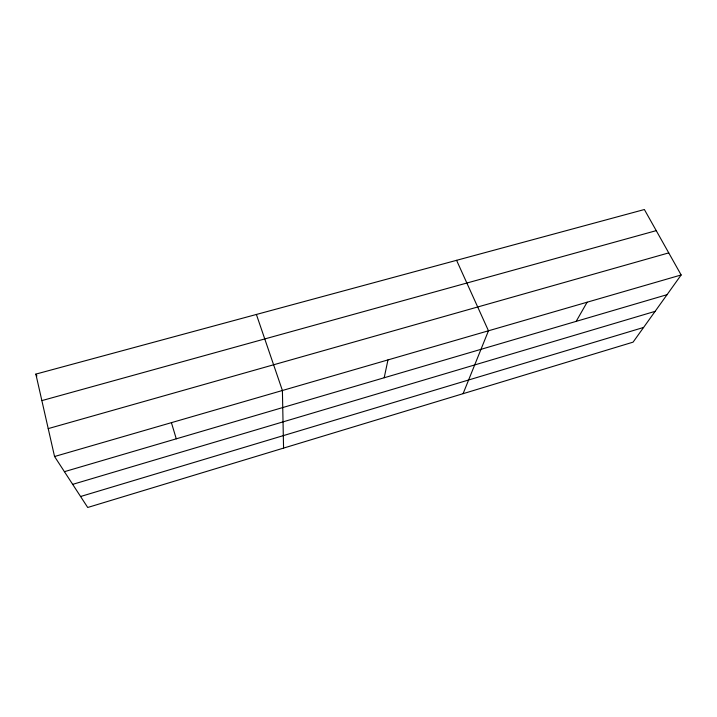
<?xml version="1.0" encoding="UTF-8"?>
<svg xmlns="http://www.w3.org/2000/svg" width="717" height="717" viewBox="0 0 717 717"><rect width="100%" height="100%" fill="white"/><g stroke="black" fill="none" stroke-linecap="round" stroke-linejoin="round"><path stroke-width="1.08" d="M384.195 377.751L387.96 359.916M463.092 393.669L488.465 330.788L456.577 260.316M576.172 321.368L587.124 302.207M681.15 274.969L633.075 342.143L87.716 507.475L54.555 456.514L35.85 374.113L644.377 209.525L681.15 274.969L54.555 456.514M80.573 496.505L643.579 327.454M72.677 484.36L655.105 311.348M64.422 471.678L667.043 294.678M48.218 428.614L668.746 252.886M41.864 400.606L656.243 230.641M35.85 374.113L36.925 375.995M256.39 314.458L282.399 390.496L283.565 448.098M171.408 422.654L176.274 438.822"/></g></svg>
